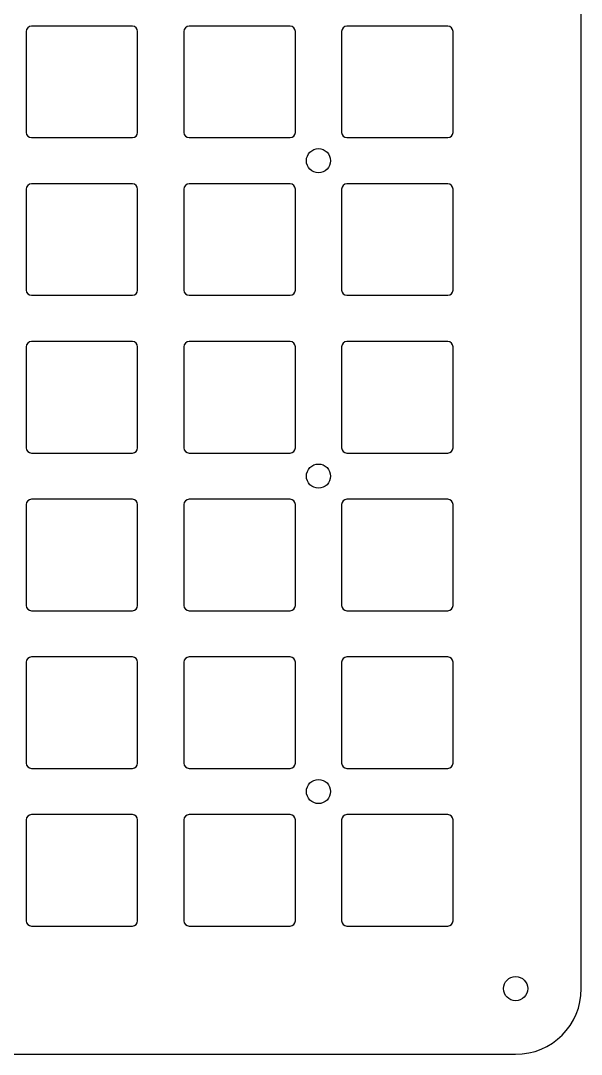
# Model space of a CAD drawing. Header units: millimetres. Extents: x -12 to 188, y -12 to 188.
# Drawn here: x 134.2 to 187.5, y -12.5 to 85.8 of the extents above; entities that cross this region are included whole.
import ezdxf

# ---------------------------------------------------------------- set-up
doc = ezdxf.new("R2010")
doc.units = ezdxf.units.MM
doc.layers.add('Body', color=7, linetype='CONTINUOUS')

msp = doc.modelspace()

# ---------------------------------------------------------------- linework, layer by layer
at = {"layer": 'Body'}
for p, q in [((187.5, -6.25), (187.5, 181.25)), ((187.5, -6.25, -3), (187.5, 181.25, -3)), ((187.5, -6.25), (187.5, 181.25)), ((187.5, -6.25, -3), (187.5, 181.25, -3)), ((134.7, 84.8), (134.7, 75.2)), ((134.7, 84.8, -3), (134.7, 75.2, -3)), ((134.7, 84.8), (134.7, 75.2)), ((134.7, 84.8, -3), (134.7, 75.2, -3)), ((134.7, 84.8), (134.7, 84.8, -3)), ((134.7, 84.8), (134.7, 84.8, -3)), ((144.8, 85.3), (135.2, 85.3)), ((144.8, 85.3, -3), (135.2, 85.3, -3)), ((135.2, 85.3), (135.2, 85.3, -3)), ((144.8, 85.3), (135.2, 85.3)), ((135.2, 85.3), (135.2, 85.3, -3)), ((144.8, 85.3, -3), (135.2, 85.3, -3)), ((144.8, 85.3), (144.8, 85.3, -3)), ((144.8, 85.3), (144.8, 85.3, -3)), ((145.3, 75.2), (145.3, 84.8)), ((145.3, 75.2, -3), (145.3, 84.8, -3)), ((145.3, 75.2), (145.3, 84.8)), ((145.3, 84.8), (145.3, 84.8, -3)), ((145.3, 75.2, -3), (145.3, 84.8, -3)), ((145.3, 84.8), (145.3, 84.8, -3)), ((149.7, 84.8), (149.7, 75.2)), ((149.7, 84.8, -3), (149.7, 75.2, -3)), ((149.7, 84.8), (149.7, 75.2)), ((149.7, 84.8, -3), (149.7, 75.2, -3)), ((149.7, 84.8), (149.7, 84.8, -3)), ((149.7, 84.8), (149.7, 84.8, -3)), ((159.8, 85.3), (150.2, 85.3)), ((159.8, 85.3, -3), (150.2, 85.3, -3)), ((150.2, 85.3), (150.2, 85.3, -3)), ((159.8, 85.3), (150.2, 85.3)), ((150.2, 85.3), (150.2, 85.3, -3)), ((159.8, 85.3, -3), (150.2, 85.3, -3)), ((159.8, 85.3), (159.8, 85.3, -3)), ((159.8, 85.3), (159.8, 85.3, -3)), ((160.3, 75.2), (160.3, 84.8)), ((160.3, 75.2, -3), (160.3, 84.8, -3)), ((160.3, 75.2), (160.3, 84.8)), ((160.3, 84.8), (160.3, 84.8, -3)), ((160.3, 75.2, -3), (160.3, 84.8, -3)), ((160.3, 84.8), (160.3, 84.8, -3)), ((164.7, 84.8), (164.7, 75.2)), ((164.7, 84.8, -3), (164.7, 75.2, -3)), ((164.7, 84.8), (164.7, 75.2)), ((164.7, 84.8, -3), (164.7, 75.2, -3)), ((164.7, 84.8), (164.7, 84.8, -3)), ((164.7, 84.8), (164.7, 84.8, -3)), ((174.8, 85.3), (165.2, 85.3)), ((174.8, 85.3, -3), (165.2, 85.3, -3)), ((165.2, 85.3), (165.2, 85.3, -3)), ((174.8, 85.3), (165.2, 85.3)), ((165.2, 85.3), (165.2, 85.3, -3)), ((174.8, 85.3, -3), (165.2, 85.3, -3)), ((174.8, 85.3), (174.8, 85.3, -3)), ((174.8, 85.3), (174.8, 85.3, -3)), ((175.3, 75.2), (175.3, 84.8)), ((175.3, 75.2, -3), (175.3, 84.8, -3)), ((175.3, 75.2), (175.3, 84.8)), ((175.3, 84.8), (175.3, 84.8, -3)), ((175.3, 75.2, -3), (175.3, 84.8, -3)), ((175.3, 84.8), (175.3, 84.8, -3)), ((134.7, 75.2), (134.7, 75.2, -3)), ((134.7, 75.2), (134.7, 75.2, -3)), ((145.3, 75.2), (145.3, 75.2, -3)), ((145.3, 75.2), (145.3, 75.2, -3)), ((149.7, 75.2), (149.7, 75.2, -3)), ((149.7, 75.2), (149.7, 75.2, -3)), ((160.3, 75.2), (160.3, 75.2, -3)), ((160.3, 75.2), (160.3, 75.2, -3)), ((164.7, 75.2), (164.7, 75.2, -3)), ((164.7, 75.2), (164.7, 75.2, -3)), ((175.3, 75.2), (175.3, 75.2, -3)), ((175.3, 75.2), (175.3, 75.2, -3)), ((135.2, 74.7), (144.8, 74.7)), ((135.2, 74.7, -3), (144.8, 74.7, -3)), ((135.2, 74.7), (144.8, 74.7)), ((135.2, 74.7, -3), (144.8, 74.7, -3)), ((135.2, 74.7), (135.2, 74.7, -3)), ((135.2, 74.7), (135.2, 74.7, -3)), ((144.8, 74.7), (144.8, 74.7, -3)), ((144.8, 74.7), (144.8, 74.7, -3)), ((150.2, 74.7), (159.8, 74.7)), ((150.2, 74.7, -3), (159.8, 74.7, -3)), ((150.2, 74.7), (159.8, 74.7)), ((150.2, 74.7, -3), (159.8, 74.7, -3)), ((150.2, 74.7), (150.2, 74.7, -3)), ((150.2, 74.7), (150.2, 74.7, -3)), ((159.8, 74.7), (159.8, 74.7, -3)), ((159.8, 74.7), (159.8, 74.7, -3)), ((165.2, 74.7), (174.8, 74.7)), ((165.2, 74.7, -3), (174.8, 74.7, -3)), ((165.2, 74.7), (174.8, 74.7)), ((165.2, 74.7, -3), (174.8, 74.7, -3)), ((165.2, 74.7), (165.2, 74.7, -3)), ((165.2, 74.7), (165.2, 74.7, -3)), ((174.8, 74.7), (174.8, 74.7, -3)), ((174.8, 74.7), (174.8, 74.7, -3)), ((163.65, 72.5), (163.65, 72.5, -3)), ((163.65, 72.5), (163.65, 72.5, -3)), ((144.8, 70.3), (135.2, 70.3)), ((144.8, 70.3, -3), (135.2, 70.3, -3)), ((135.2, 70.3), (135.2, 70.3, -3)), ((144.8, 70.3), (135.2, 70.3)), ((135.2, 70.3), (135.2, 70.3, -3)), ((144.8, 70.3, -3), (135.2, 70.3, -3)), ((144.8, 70.3), (144.8, 70.3, -3)), ((144.8, 70.3), (144.8, 70.3, -3)), ((159.8, 70.3), (150.2, 70.3)), ((159.8, 70.3, -3), (150.2, 70.3, -3)), ((150.2, 70.3), (150.2, 70.3, -3)), ((159.8, 70.3), (150.2, 70.3)), ((150.2, 70.3), (150.2, 70.3, -3)), ((159.8, 70.3, -3), (150.2, 70.3, -3)), ((159.8, 70.3), (159.8, 70.3, -3)), ((159.8, 70.3), (159.8, 70.3, -3)), ((174.8, 70.3), (165.2, 70.3)), ((174.8, 70.3, -3), (165.2, 70.3, -3)), ((165.2, 70.3), (165.2, 70.3, -3)), ((174.8, 70.3), (165.2, 70.3)), ((165.2, 70.3), (165.2, 70.3, -3)), ((174.8, 70.3, -3), (165.2, 70.3, -3)), ((174.8, 70.3), (174.8, 70.3, -3)), ((174.8, 70.3), (174.8, 70.3, -3)), ((134.7, 69.8), (134.7, 60.2)), ((134.7, 69.8, -3), (134.7, 60.2, -3)), ((134.7, 69.8), (134.7, 60.2)), ((134.7, 69.8, -3), (134.7, 60.2, -3)), ((134.7, 69.8), (134.7, 69.8, -3)), ((134.7, 69.8), (134.7, 69.8, -3)), ((145.3, 60.2), (145.3, 69.8)), ((145.3, 60.2, -3), (145.3, 69.8, -3)), ((145.3, 60.2), (145.3, 69.8)), ((145.3, 69.8), (145.3, 69.8, -3)), ((145.3, 60.2, -3), (145.3, 69.8, -3)), ((145.3, 69.8), (145.3, 69.8, -3)), ((149.7, 69.8), (149.7, 60.2)), ((149.7, 69.8, -3), (149.7, 60.2, -3)), ((149.7, 69.8), (149.7, 60.2)), ((149.7, 69.8, -3), (149.7, 60.2, -3)), ((149.7, 69.8), (149.7, 69.8, -3)), ((149.7, 69.8), (149.7, 69.8, -3)), ((160.3, 60.2), (160.3, 69.8)), ((160.3, 60.2, -3), (160.3, 69.8, -3)), ((160.3, 60.2), (160.3, 69.8)), ((160.3, 69.8), (160.3, 69.8, -3)), ((160.3, 60.2, -3), (160.3, 69.8, -3)), ((160.3, 69.8), (160.3, 69.8, -3)), ((164.7, 69.8), (164.7, 60.2)), ((164.7, 69.8, -3), (164.7, 60.2, -3)), ((164.7, 69.8), (164.7, 60.2)), ((164.7, 69.8, -3), (164.7, 60.2, -3)), ((164.7, 69.8), (164.7, 69.8, -3)), ((164.7, 69.8), (164.7, 69.8, -3)), ((175.3, 60.2), (175.3, 69.8)), ((175.3, 60.2, -3), (175.3, 69.8, -3)), ((175.3, 60.2), (175.3, 69.8)), ((175.3, 69.8), (175.3, 69.8, -3)), ((175.3, 60.2, -3), (175.3, 69.8, -3)), ((175.3, 69.8), (175.3, 69.8, -3)), ((134.7, 60.2), (134.7, 60.2, -3)), ((134.7, 60.2), (134.7, 60.2, -3)), ((145.3, 60.2), (145.3, 60.2, -3)), ((145.3, 60.2), (145.3, 60.2, -3)), ((149.7, 60.2), (149.7, 60.2, -3)), ((149.7, 60.2), (149.7, 60.2, -3)), ((160.3, 60.2), (160.3, 60.2, -3)), ((160.3, 60.2), (160.3, 60.2, -3)), ((164.7, 60.2), (164.7, 60.2, -3)), ((164.7, 60.2), (164.7, 60.2, -3)), ((175.3, 60.2), (175.3, 60.2, -3)), ((175.3, 60.2), (175.3, 60.2, -3)), ((135.2, 59.7), (144.8, 59.7)), ((135.2, 59.7, -3), (144.8, 59.7, -3)), ((135.2, 59.7), (144.8, 59.7)), ((135.2, 59.7, -3), (144.8, 59.7, -3)), ((135.2, 59.7), (135.2, 59.7, -3)), ((135.2, 59.7), (135.2, 59.7, -3)), ((144.8, 59.7), (144.8, 59.7, -3)), ((144.8, 59.7), (144.8, 59.7, -3)), ((150.2, 59.7), (159.8, 59.7)), ((150.2, 59.7, -3), (159.8, 59.7, -3)), ((150.2, 59.7), (159.8, 59.7)), ((150.2, 59.7, -3), (159.8, 59.7, -3)), ((150.2, 59.7), (150.2, 59.7, -3)), ((150.2, 59.7), (150.2, 59.7, -3)), ((159.8, 59.7), (159.8, 59.7, -3)), ((159.8, 59.7), (159.8, 59.7, -3)), ((165.2, 59.7), (174.8, 59.7)), ((165.2, 59.7, -3), (174.8, 59.7, -3)), ((165.2, 59.7), (174.8, 59.7)), ((165.2, 59.7, -3), (174.8, 59.7, -3)), ((165.2, 59.7), (165.2, 59.7, -3)), ((165.2, 59.7), (165.2, 59.7, -3)), ((174.8, 59.7), (174.8, 59.7, -3)), ((174.8, 59.7), (174.8, 59.7, -3)), ((144.8, 55.3), (135.2, 55.3)), ((144.8, 55.3, -3), (135.2, 55.3, -3)), ((135.2, 55.3), (135.2, 55.3, -3)), ((144.8, 55.3), (135.2, 55.3)), ((135.2, 55.3), (135.2, 55.3, -3)), ((144.8, 55.3, -3), (135.2, 55.3, -3)), ((144.8, 55.3), (144.8, 55.3, -3)), ((144.8, 55.3), (144.8, 55.3, -3)), ((159.8, 55.3), (150.2, 55.3)), ((159.8, 55.3, -3), (150.2, 55.3, -3)), ((150.2, 55.3), (150.2, 55.3, -3)), ((159.8, 55.3), (150.2, 55.3)), ((150.2, 55.3), (150.2, 55.3, -3)), ((159.8, 55.3, -3), (150.2, 55.3, -3)), ((159.8, 55.3), (159.8, 55.3, -3)), ((159.8, 55.3), (159.8, 55.3, -3)), ((174.8, 55.3), (165.2, 55.3)), ((174.8, 55.3, -3), (165.2, 55.3, -3)), ((165.2, 55.3), (165.2, 55.3, -3)), ((174.8, 55.3), (165.2, 55.3)), ((165.2, 55.3), (165.2, 55.3, -3)), ((174.8, 55.3, -3), (165.2, 55.3, -3)), ((174.8, 55.3), (174.8, 55.3, -3)), ((174.8, 55.3), (174.8, 55.3, -3)), ((134.7, 54.8), (134.7, 45.2)), ((134.7, 54.8, -3), (134.7, 45.2, -3)), ((134.7, 54.8), (134.7, 45.2)), ((134.7, 54.8, -3), (134.7, 45.2, -3)), ((134.7, 54.8), (134.7, 54.8, -3)), ((134.7, 54.8), (134.7, 54.8, -3)), ((145.3, 45.2), (145.3, 54.8)), ((145.3, 45.2, -3), (145.3, 54.8, -3)), ((145.3, 45.2), (145.3, 54.8)), ((145.3, 54.8), (145.3, 54.8, -3)), ((145.3, 45.2, -3), (145.3, 54.8, -3)), ((145.3, 54.8), (145.3, 54.8, -3)), ((149.7, 54.8), (149.7, 45.2)), ((149.7, 54.8, -3), (149.7, 45.2, -3)), ((149.7, 54.8), (149.7, 45.2)), ((149.7, 54.8, -3), (149.7, 45.2, -3)), ((149.7, 54.8), (149.7, 54.8, -3)), ((149.7, 54.8), (149.7, 54.8, -3)), ((160.3, 45.2), (160.3, 54.8)), ((160.3, 45.2, -3), (160.3, 54.8, -3)), ((160.3, 45.2), (160.3, 54.8)), ((160.3, 54.8), (160.3, 54.8, -3)), ((160.3, 45.2, -3), (160.3, 54.8, -3)), ((160.3, 54.8), (160.3, 54.8, -3)), ((164.7, 54.8), (164.7, 45.2)), ((164.7, 54.8, -3), (164.7, 45.2, -3)), ((164.7, 54.8), (164.7, 45.2)), ((164.7, 54.8, -3), (164.7, 45.2, -3)), ((164.7, 54.8), (164.7, 54.8, -3)), ((164.7, 54.8), (164.7, 54.8, -3)), ((175.3, 45.2), (175.3, 54.8)), ((175.3, 45.2, -3), (175.3, 54.8, -3)), ((175.3, 45.2), (175.3, 54.8)), ((175.3, 54.8), (175.3, 54.8, -3)), ((175.3, 45.2, -3), (175.3, 54.8, -3)), ((175.3, 54.8), (175.3, 54.8, -3)), ((134.7, 45.2), (134.7, 45.2, -3)), ((134.7, 45.2), (134.7, 45.2, -3)), ((135.2, 44.7), (144.8, 44.7)), ((135.2, 44.7, -3), (144.8, 44.7, -3)), ((135.2, 44.7), (144.8, 44.7)), ((135.2, 44.7, -3), (144.8, 44.7, -3)), ((135.2, 44.7), (135.2, 44.7, -3)), ((135.2, 44.7), (135.2, 44.7, -3)), ((144.8, 44.7), (144.8, 44.7, -3)), ((144.8, 44.7), (144.8, 44.7, -3)), ((145.3, 45.2), (145.3, 45.2, -3)), ((145.3, 45.2), (145.3, 45.2, -3)), ((149.7, 45.2), (149.7, 45.2, -3)), ((149.7, 45.2), (149.7, 45.2, -3)), ((150.2, 44.7), (159.8, 44.7)), ((150.2, 44.7, -3), (159.8, 44.7, -3)), ((150.2, 44.7), (159.8, 44.7)), ((150.2, 44.7, -3), (159.8, 44.7, -3)), ((150.2, 44.7), (150.2, 44.7, -3)), ((150.2, 44.7), (150.2, 44.7, -3)), ((159.8, 44.7), (159.8, 44.7, -3)), ((159.8, 44.7), (159.8, 44.7, -3)), ((160.3, 45.2), (160.3, 45.2, -3)), ((160.3, 45.2), (160.3, 45.2, -3)), ((164.7, 45.2), (164.7, 45.2, -3)), ((164.7, 45.2), (164.7, 45.2, -3)), ((165.2, 44.7), (174.8, 44.7)), ((165.2, 44.7, -3), (174.8, 44.7, -3)), ((165.2, 44.7), (174.8, 44.7)), ((165.2, 44.7, -3), (174.8, 44.7, -3)), ((165.2, 44.7), (165.2, 44.7, -3)), ((165.2, 44.7), (165.2, 44.7, -3)), ((174.8, 44.7), (174.8, 44.7, -3)), ((174.8, 44.7), (174.8, 44.7, -3)), ((175.3, 45.2), (175.3, 45.2, -3)), ((175.3, 45.2), (175.3, 45.2, -3)), ((163.65, 42.5), (163.65, 42.5, -3)), ((163.65, 42.5), (163.65, 42.5, -3)), ((134.7, 39.8), (134.7, 30.2)), ((134.7, 39.8, -3), (134.7, 30.2, -3)), ((134.7, 39.8), (134.7, 30.2)), ((134.7, 39.8, -3), (134.7, 30.2, -3)), ((134.7, 39.8), (134.7, 39.8, -3)), ((134.7, 39.8), (134.7, 39.8, -3)), ((144.8, 40.3), (135.2, 40.3)), ((144.8, 40.3, -3), (135.2, 40.3, -3)), ((135.2, 40.3), (135.2, 40.3, -3)), ((144.8, 40.3), (135.2, 40.3)), ((135.2, 40.3), (135.2, 40.3, -3)), ((144.8, 40.3, -3), (135.2, 40.3, -3)), ((144.8, 40.3), (144.8, 40.3, -3)), ((144.8, 40.3), (144.8, 40.3, -3)), ((145.3, 30.2), (145.3, 39.8)), ((145.3, 30.2, -3), (145.3, 39.8, -3)), ((145.3, 30.2), (145.3, 39.8)), ((145.3, 39.8), (145.3, 39.8, -3)), ((145.3, 30.2, -3), (145.3, 39.8, -3)), ((145.3, 39.8), (145.3, 39.8, -3)), ((149.7, 39.8), (149.7, 30.2)), ((149.7, 39.8, -3), (149.7, 30.2, -3)), ((149.7, 39.8), (149.7, 30.2)), ((149.7, 39.8, -3), (149.7, 30.2, -3)), ((149.7, 39.8), (149.7, 39.8, -3)), ((149.7, 39.8), (149.7, 39.8, -3)), ((159.8, 40.3), (150.2, 40.3)), ((159.8, 40.3, -3), (150.2, 40.3, -3)), ((150.2, 40.3), (150.2, 40.3, -3)), ((159.8, 40.3), (150.2, 40.3)), ((150.2, 40.3), (150.2, 40.3, -3)), ((159.8, 40.3, -3), (150.2, 40.3, -3)), ((159.8, 40.3), (159.8, 40.3, -3)), ((159.8, 40.3), (159.8, 40.3, -3)), ((160.3, 30.2), (160.3, 39.8)), ((160.3, 30.2, -3), (160.3, 39.8, -3)), ((160.3, 30.2), (160.3, 39.8)), ((160.3, 39.8), (160.3, 39.8, -3)), ((160.3, 30.2, -3), (160.3, 39.8, -3)), ((160.3, 39.8), (160.3, 39.8, -3)), ((164.7, 39.8), (164.7, 30.2)), ((164.7, 39.8, -3), (164.7, 30.2, -3)), ((164.7, 39.8), (164.7, 30.2)), ((164.7, 39.8, -3), (164.7, 30.2, -3)), ((164.7, 39.8), (164.7, 39.8, -3)), ((164.7, 39.8), (164.7, 39.8, -3)), ((174.8, 40.3), (165.2, 40.3)), ((174.8, 40.3, -3), (165.2, 40.3, -3)), ((165.2, 40.3), (165.2, 40.3, -3)), ((174.8, 40.3), (165.2, 40.3)), ((165.2, 40.3), (165.2, 40.3, -3)), ((174.8, 40.3, -3), (165.2, 40.3, -3)), ((174.8, 40.3), (174.8, 40.3, -3)), ((174.8, 40.3), (174.8, 40.3, -3)), ((175.3, 30.2), (175.3, 39.8)), ((175.3, 30.2, -3), (175.3, 39.8, -3)), ((175.3, 30.2), (175.3, 39.8)), ((175.3, 39.8), (175.3, 39.8, -3)), ((175.3, 30.2, -3), (175.3, 39.8, -3)), ((175.3, 39.8), (175.3, 39.8, -3)), ((134.7, 30.2), (134.7, 30.2, -3)), ((134.7, 30.2), (134.7, 30.2, -3)), ((135.2, 29.7), (144.8, 29.7)), ((135.2, 29.7, -3), (144.8, 29.7, -3)), ((135.2, 29.7), (144.8, 29.7)), ((135.2, 29.7, -3), (144.8, 29.7, -3)), ((135.2, 29.7), (135.2, 29.7, -3)), ((135.2, 29.7), (135.2, 29.7, -3)), ((144.8, 29.7), (144.8, 29.7, -3)), ((144.8, 29.7), (144.8, 29.7, -3)), ((145.3, 30.2), (145.3, 30.2, -3)), ((145.3, 30.2), (145.3, 30.2, -3)), ((149.7, 30.2), (149.7, 30.2, -3)), ((149.7, 30.2), (149.7, 30.2, -3)), ((150.2, 29.7), (159.8, 29.7)), ((150.2, 29.7, -3), (159.8, 29.7, -3)), ((150.2, 29.7), (159.8, 29.7)), ((150.2, 29.7, -3), (159.8, 29.7, -3)), ((150.2, 29.7), (150.2, 29.7, -3)), ((150.2, 29.7), (150.2, 29.7, -3)), ((159.8, 29.7), (159.8, 29.7, -3)), ((159.8, 29.7), (159.8, 29.7, -3)), ((160.3, 30.2), (160.3, 30.2, -3)), ((160.3, 30.2), (160.3, 30.2, -3)), ((164.7, 30.2), (164.7, 30.2, -3)), ((164.7, 30.2), (164.7, 30.2, -3)), ((165.2, 29.7), (174.8, 29.7)), ((165.2, 29.7, -3), (174.8, 29.7, -3)), ((165.2, 29.7), (174.8, 29.7)), ((165.2, 29.7, -3), (174.8, 29.7, -3)), ((165.2, 29.7), (165.2, 29.7, -3)), ((165.2, 29.7), (165.2, 29.7, -3)), ((174.8, 29.7), (174.8, 29.7, -3)), ((174.8, 29.7), (174.8, 29.7, -3)), ((175.3, 30.2), (175.3, 30.2, -3)), ((175.3, 30.2), (175.3, 30.2, -3)), ((134.7, 24.8), (134.7, 15.2)), ((134.7, 24.8, -3), (134.7, 15.2, -3)), ((134.7, 24.8), (134.7, 15.2)), ((134.7, 24.8, -3), (134.7, 15.2, -3)), ((134.7, 24.8), (134.7, 24.8, -3)), ((134.7, 24.8), (134.7, 24.8, -3)), ((144.8, 25.3), (135.2, 25.3)), ((144.8, 25.3, -3), (135.2, 25.3, -3)), ((135.2, 25.3), (135.2, 25.3, -3)), ((144.8, 25.3), (135.2, 25.3)), ((135.2, 25.3), (135.2, 25.3, -3)), ((144.8, 25.3, -3), (135.2, 25.3, -3)), ((144.8, 25.3), (144.8, 25.3, -3)), ((144.8, 25.3), (144.8, 25.3, -3)), ((145.3, 15.2), (145.3, 24.8)), ((145.3, 15.2, -3), (145.3, 24.8, -3)), ((145.3, 15.2), (145.3, 24.8)), ((145.3, 24.8), (145.3, 24.8, -3)), ((145.3, 15.2, -3), (145.3, 24.8, -3)), ((145.3, 24.8), (145.3, 24.8, -3)), ((149.7, 24.8), (149.7, 15.2)), ((149.7, 24.8, -3), (149.7, 15.2, -3)), ((149.7, 24.8), (149.7, 15.2)), ((149.7, 24.8, -3), (149.7, 15.2, -3)), ((149.7, 24.8), (149.7, 24.8, -3)), ((149.7, 24.8), (149.7, 24.8, -3)), ((159.8, 25.3), (150.2, 25.3)), ((159.8, 25.3, -3), (150.2, 25.3, -3)), ((150.2, 25.3), (150.2, 25.3, -3)), ((159.8, 25.3), (150.2, 25.3)), ((150.2, 25.3), (150.2, 25.3, -3)), ((159.8, 25.3, -3), (150.2, 25.3, -3)), ((159.8, 25.3), (159.8, 25.3, -3)), ((159.8, 25.3), (159.8, 25.3, -3)), ((160.3, 15.2), (160.3, 24.8)), ((160.3, 15.2, -3), (160.3, 24.8, -3)), ((160.3, 15.2), (160.3, 24.8)), ((160.3, 24.8), (160.3, 24.8, -3)), ((160.3, 15.2, -3), (160.3, 24.8, -3)), ((160.3, 24.8), (160.3, 24.8, -3)), ((164.7, 24.8), (164.7, 15.2)), ((164.7, 24.8, -3), (164.7, 15.2, -3)), ((164.7, 24.8), (164.7, 15.2)), ((164.7, 24.8, -3), (164.7, 15.2, -3)), ((164.7, 24.8), (164.7, 24.8, -3)), ((164.7, 24.8), (164.7, 24.8, -3)), ((174.8, 25.3), (165.2, 25.3)), ((174.8, 25.3, -3), (165.2, 25.3, -3)), ((165.2, 25.3), (165.2, 25.3, -3)), ((174.8, 25.3), (165.2, 25.3)), ((165.2, 25.3), (165.2, 25.3, -3)), ((174.8, 25.3, -3), (165.2, 25.3, -3)), ((174.8, 25.3), (174.8, 25.3, -3)), ((174.8, 25.3), (174.8, 25.3, -3)), ((175.3, 15.2), (175.3, 24.8)), ((175.3, 15.2, -3), (175.3, 24.8, -3)), ((175.3, 15.2), (175.3, 24.8)), ((175.3, 24.8), (175.3, 24.8, -3)), ((175.3, 15.2, -3), (175.3, 24.8, -3)), ((175.3, 24.8), (175.3, 24.8, -3)), ((134.7, 15.2), (134.7, 15.2, -3)), ((134.7, 15.2), (134.7, 15.2, -3)), ((145.3, 15.2), (145.3, 15.2, -3)), ((145.3, 15.2), (145.3, 15.2, -3)), ((149.7, 15.2), (149.7, 15.2, -3)), ((149.7, 15.2), (149.7, 15.2, -3)), ((160.3, 15.2), (160.3, 15.2, -3)), ((160.3, 15.2), (160.3, 15.2, -3)), ((164.7, 15.2), (164.7, 15.2, -3)), ((164.7, 15.2), (164.7, 15.2, -3)), ((175.3, 15.2), (175.3, 15.2, -3)), ((175.3, 15.2), (175.3, 15.2, -3)), ((135.2, 14.7), (144.8, 14.7)), ((135.2, 14.7, -3), (144.8, 14.7, -3)), ((135.2, 14.7), (144.8, 14.7)), ((135.2, 14.7, -3), (144.8, 14.7, -3)), ((135.2, 14.7), (135.2, 14.7, -3)), ((135.2, 14.7), (135.2, 14.7, -3)), ((144.8, 14.7), (144.8, 14.7, -3)), ((144.8, 14.7), (144.8, 14.7, -3)), ((150.2, 14.7), (159.8, 14.7)), ((150.2, 14.7, -3), (159.8, 14.7, -3)), ((150.2, 14.7), (159.8, 14.7)), ((150.2, 14.7, -3), (159.8, 14.7, -3)), ((150.2, 14.7), (150.2, 14.7, -3)), ((150.2, 14.7), (150.2, 14.7, -3)), ((159.8, 14.7), (159.8, 14.7, -3)), ((159.8, 14.7), (159.8, 14.7, -3)), ((165.2, 14.7), (174.8, 14.7)), ((165.2, 14.7, -3), (174.8, 14.7, -3)), ((165.2, 14.7), (174.8, 14.7)), ((165.2, 14.7, -3), (174.8, 14.7, -3)), ((165.2, 14.7), (165.2, 14.7, -3)), ((165.2, 14.7), (165.2, 14.7, -3)), ((174.8, 14.7), (174.8, 14.7, -3)), ((174.8, 14.7), (174.8, 14.7, -3)), ((163.65, 12.5), (163.65, 12.5, -3)), ((163.65, 12.5), (163.65, 12.5, -3)), ((144.8, 10.3), (135.2, 10.3)), ((144.8, 10.3, -3), (135.2, 10.3, -3)), ((135.2, 10.3), (135.2, 10.3, -3)), ((144.8, 10.3), (135.2, 10.3)), ((135.2, 10.3), (135.2, 10.3, -3)), ((144.8, 10.3, -3), (135.2, 10.3, -3)), ((144.8, 10.3), (144.8, 10.3, -3)), ((144.8, 10.3), (144.8, 10.3, -3)), ((159.8, 10.3), (150.2, 10.3)), ((159.8, 10.3, -3), (150.2, 10.3, -3)), ((150.2, 10.3), (150.2, 10.3, -3)), ((159.8, 10.3), (150.2, 10.3)), ((150.2, 10.3), (150.2, 10.3, -3)), ((159.8, 10.3, -3), (150.2, 10.3, -3)), ((159.8, 10.3), (159.8, 10.3, -3)), ((159.8, 10.3), (159.8, 10.3, -3)), ((174.8, 10.3), (165.2, 10.3)), ((174.8, 10.3, -3), (165.2, 10.3, -3)), ((165.2, 10.3), (165.2, 10.3, -3)), ((174.8, 10.3), (165.2, 10.3)), ((165.2, 10.3), (165.2, 10.3, -3)), ((174.8, 10.3, -3), (165.2, 10.3, -3)), ((174.8, 10.3), (174.8, 10.3, -3)), ((174.8, 10.3), (174.8, 10.3, -3)), ((134.7, 9.8), (134.7, 0.2)), ((134.7, 9.8, -3), (134.7, 0.2, -3)), ((134.7, 9.8), (134.7, 0.2)), ((134.7, 9.8, -3), (134.7, 0.2, -3)), ((134.7, 9.8), (134.7, 9.8, -3)), ((134.7, 9.8), (134.7, 9.8, -3)), ((145.3, 0.2), (145.3, 9.8)), ((145.3, 0.2, -3), (145.3, 9.8, -3)), ((145.3, 0.2), (145.3, 9.8)), ((145.3, 9.8), (145.3, 9.8, -3)), ((145.3, 0.2, -3), (145.3, 9.8, -3)), ((145.3, 9.8), (145.3, 9.8, -3)), ((149.7, 9.8), (149.7, 0.2)), ((149.7, 9.8, -3), (149.7, 0.2, -3)), ((149.7, 9.8), (149.7, 0.2)), ((149.7, 9.8, -3), (149.7, 0.2, -3)), ((149.7, 9.8), (149.7, 9.8, -3)), ((149.7, 9.8), (149.7, 9.8, -3)), ((160.3, 0.2), (160.3, 9.8)), ((160.3, 0.2, -3), (160.3, 9.8, -3)), ((160.3, 0.2), (160.3, 9.8)), ((160.3, 9.8), (160.3, 9.8, -3)), ((160.3, 0.2, -3), (160.3, 9.8, -3)), ((160.3, 9.8), (160.3, 9.8, -3)), ((164.7, 9.8), (164.7, 0.2)), ((164.7, 9.8, -3), (164.7, 0.2, -3)), ((164.7, 9.8), (164.7, 0.2)), ((164.7, 9.8, -3), (164.7, 0.2, -3)), ((164.7, 9.8), (164.7, 9.8, -3)), ((164.7, 9.8), (164.7, 9.8, -3)), ((175.3, 0.2), (175.3, 9.8)), ((175.3, 0.2, -3), (175.3, 9.8, -3)), ((175.3, 0.2), (175.3, 9.8)), ((175.3, 9.8), (175.3, 9.8, -3)), ((175.3, 0.2, -3), (175.3, 9.8, -3)), ((175.3, 9.8), (175.3, 9.8, -3)), ((134.7, 0.2), (134.7, 0.2, -3)), ((134.7, 0.2), (134.7, 0.2, -3)), ((145.3, 0.2), (145.3, 0.2, -3)), ((145.3, 0.2), (145.3, 0.2, -3)), ((149.7, 0.2), (149.7, 0.2, -3)), ((149.7, 0.2), (149.7, 0.2, -3)), ((160.3, 0.2), (160.3, 0.2, -3)), ((160.3, 0.2), (160.3, 0.2, -3)), ((164.7, 0.2), (164.7, 0.2, -3)), ((164.7, 0.2), (164.7, 0.2, -3)), ((175.3, 0.2), (175.3, 0.2, -3)), ((175.3, 0.2), (175.3, 0.2, -3)), ((135.2, -0.3), (144.8, -0.3)), ((135.2, -0.3, -3), (144.8, -0.3, -3)), ((135.2, -0.3), (144.8, -0.3)), ((135.2, -0.3, -3), (144.8, -0.3, -3)), ((135.2, -0.3), (135.2, -0.3, -3)), ((135.2, -0.3), (135.2, -0.3, -3)), ((144.8, -0.3), (144.8, -0.3, -3)), ((144.8, -0.3), (144.8, -0.3, -3)), ((150.2, -0.3), (159.8, -0.3)), ((150.2, -0.3, -3), (159.8, -0.3, -3)), ((150.2, -0.3), (159.8, -0.3)), ((150.2, -0.3, -3), (159.8, -0.3, -3)), ((150.2, -0.3), (150.2, -0.3, -3)), ((150.2, -0.3), (150.2, -0.3, -3)), ((159.8, -0.3), (159.8, -0.3, -3)), ((159.8, -0.3), (159.8, -0.3, -3)), ((165.2, -0.3), (174.8, -0.3)), ((165.2, -0.3, -3), (174.8, -0.3, -3)), ((165.2, -0.3), (174.8, -0.3)), ((165.2, -0.3, -3), (174.8, -0.3, -3)), ((165.2, -0.3), (165.2, -0.3, -3)), ((165.2, -0.3), (165.2, -0.3, -3)), ((174.8, -0.3), (174.8, -0.3, -3)), ((174.8, -0.3), (174.8, -0.3, -3)), ((181.25, -5.1), (181.25, -5.1, -3)), ((181.25, -5.1), (181.25, -5.1, -3)), ((187.5, -6.25), (187.5, -6.25, -3)), ((187.5, -6.25), (187.5, -6.25, -3)), ((-6.25, -12.5), (181.25, -12.5)), ((-6.25, -12.5, -3), (181.25, -12.5, -3)), ((-6.25, -12.5), (181.25, -12.5)), ((-6.25, -12.5, -3), (181.25, -12.5, -3)), ((181.25, -12.5), (181.25, -12.5, -3)), ((181.25, -12.5), (181.25, -12.5, -3))]:
    msp.add_line(p, q, dxfattribs=at)
for centre in [(162.5, 72.5), (162.5, 72.5), (162.5, 72.5), (162.5, 72.5), (162.5, 42.5), (162.5, 42.5), (162.5, 42.5), (162.5, 42.5), (162.5, 12.5), (162.5, 12.5), (162.5, 12.5), (162.5, 12.5), (181.25, -6.25), (181.25, -6.25), (181.25, -6.25), (181.25, -6.25)]:
    msp.add_circle(centre, 1.15, dxfattribs=at)
for centre, radius, start, end in [((135.2, 84.8), 0.5, 90, 180), ((135.2, 84.8, -3), 0.5, 90, 180), ((135.2, 84.8), 0.5, 90, 180), ((135.2, 84.8, -3), 0.5, 90, 180), ((144.8, 84.8), 0.5, 0, 90), ((144.8, 84.8, -3), 0.5, 0, 90), ((144.8, 84.8), 0.5, 0, 90), ((144.8, 84.8, -3), 0.5, 0, 90), ((150.2, 84.8), 0.5, 90, 180), ((150.2, 84.8, -3), 0.5, 90, 180), ((150.2, 84.8), 0.5, 90, 180), ((150.2, 84.8, -3), 0.5, 90, 180), ((159.8, 84.8), 0.5, 0, 90), ((159.8, 84.8, -3), 0.5, 0, 90), ((159.8, 84.8), 0.5, 0, 90), ((159.8, 84.8, -3), 0.5, 0, 90), ((165.2, 84.8), 0.5, 90, 180), ((165.2, 84.8, -3), 0.5, 90, 180), ((165.2, 84.8), 0.5, 90, 180), ((165.2, 84.8, -3), 0.5, 90, 180), ((174.8, 84.8), 0.5, 0, 90), ((174.8, 84.8, -3), 0.5, 0, 90), ((174.8, 84.8), 0.5, 0, 90), ((174.8, 84.8, -3), 0.5, 0, 90), ((135.2, 75.2), 0.5, 180, -90), ((135.2, 75.2, -3), 0.5, 180, -90), ((135.2, 75.2), 0.5, 180, -90), ((135.2, 75.2, -3), 0.5, 180, -90), ((144.8, 75.2), 0.5, -90, 0), ((144.8, 75.2, -3), 0.5, -90, 0), ((144.8, 75.2), 0.5, -90, 0), ((144.8, 75.2, -3), 0.5, -90, 0), ((150.2, 75.2), 0.5, 180, -90), ((150.2, 75.2, -3), 0.5, 180, -90), ((150.2, 75.2), 0.5, 180, -90), ((150.2, 75.2, -3), 0.5, 180, -90), ((159.8, 75.2), 0.5, -90, 0), ((159.8, 75.2, -3), 0.5, -90, 0), ((159.8, 75.2), 0.5, -90, 0), ((159.8, 75.2, -3), 0.5, -90, 0), ((165.2, 75.2), 0.5, 180, -90), ((165.2, 75.2, -3), 0.5, 180, -90), ((165.2, 75.2), 0.5, 180, -90), ((165.2, 75.2, -3), 0.5, 180, -90), ((174.8, 75.2), 0.5, -90, 0), ((174.8, 75.2, -3), 0.5, -90, 0), ((174.8, 75.2), 0.5, -90, 0), ((174.8, 75.2, -3), 0.5, -90, 0), ((135.2, 69.8), 0.5, 90, 180), ((135.2, 69.8, -3), 0.5, 90, 180), ((135.2, 69.8), 0.5, 90, 180), ((135.2, 69.8, -3), 0.5, 90, 180), ((144.8, 69.8), 0.5, 0, 90), ((144.8, 69.8, -3), 0.5, 0, 90), ((144.8, 69.8), 0.5, 0, 90), ((144.8, 69.8, -3), 0.5, 0, 90), ((150.2, 69.8), 0.5, 90, 180), ((150.2, 69.8, -3), 0.5, 90, 180), ((150.2, 69.8), 0.5, 90, 180), ((150.2, 69.8, -3), 0.5, 90, 180), ((159.8, 69.8), 0.5, 0, 90), ((159.8, 69.8, -3), 0.5, 0, 90), ((159.8, 69.8), 0.5, 0, 90), ((159.8, 69.8, -3), 0.5, 0, 90), ((165.2, 69.8), 0.5, 90, 180), ((165.2, 69.8, -3), 0.5, 90, 180), ((165.2, 69.8), 0.5, 90, 180), ((165.2, 69.8, -3), 0.5, 90, 180), ((174.8, 69.8), 0.5, 0, 90), ((174.8, 69.8, -3), 0.5, 0, 90), ((174.8, 69.8), 0.5, 0, 90), ((174.8, 69.8, -3), 0.5, 0, 90), ((135.2, 60.2), 0.5, 180, -90), ((135.2, 60.2, -3), 0.5, 180, -90), ((135.2, 60.2), 0.5, 180, -90), ((135.2, 60.2, -3), 0.5, 180, -90), ((144.8, 60.2), 0.5, -90, 0), ((144.8, 60.2, -3), 0.5, -90, 0), ((144.8, 60.2), 0.5, -90, 0), ((144.8, 60.2, -3), 0.5, -90, 0), ((150.2, 60.2), 0.5, 180, -90), ((150.2, 60.2, -3), 0.5, 180, -90), ((150.2, 60.2), 0.5, 180, -90), ((150.2, 60.2, -3), 0.5, 180, -90), ((159.8, 60.2), 0.5, -90, 0), ((159.8, 60.2, -3), 0.5, -90, 0), ((159.8, 60.2), 0.5, -90, 0), ((159.8, 60.2, -3), 0.5, -90, 0), ((165.2, 60.2), 0.5, 180, -90), ((165.2, 60.2, -3), 0.5, 180, -90), ((165.2, 60.2), 0.5, 180, -90), ((165.2, 60.2, -3), 0.5, 180, -90), ((174.8, 60.2), 0.5, -90, 0), ((174.8, 60.2, -3), 0.5, -90, 0), ((174.8, 60.2), 0.5, -90, 0), ((174.8, 60.2, -3), 0.5, -90, 0), ((135.2, 54.8), 0.5, 90, 180), ((135.2, 54.8, -3), 0.5, 90, 180), ((135.2, 54.8), 0.5, 90, 180), ((135.2, 54.8, -3), 0.5, 90, 180), ((144.8, 54.8), 0.5, 0, 90), ((144.8, 54.8, -3), 0.5, 0, 90), ((144.8, 54.8), 0.5, 0, 90), ((144.8, 54.8, -3), 0.5, 0, 90), ((150.2, 54.8), 0.5, 90, 180), ((150.2, 54.8, -3), 0.5, 90, 180), ((150.2, 54.8), 0.5, 90, 180), ((150.2, 54.8, -3), 0.5, 90, 180), ((159.8, 54.8), 0.5, 0, 90), ((159.8, 54.8, -3), 0.5, 0, 90), ((159.8, 54.8), 0.5, 0, 90), ((159.8, 54.8, -3), 0.5, 0, 90), ((165.2, 54.8), 0.5, 90, 180), ((165.2, 54.8, -3), 0.5, 90, 180), ((165.2, 54.8), 0.5, 90, 180), ((165.2, 54.8, -3), 0.5, 90, 180), ((174.8, 54.8), 0.5, 0, 90), ((174.8, 54.8, -3), 0.5, 0, 90), ((174.8, 54.8), 0.5, 0, 90), ((174.8, 54.8, -3), 0.5, 0, 90), ((135.2, 45.2), 0.5, 180, -90), ((135.2, 45.2, -3), 0.5, 180, -90), ((135.2, 45.2), 0.5, 180, -90), ((135.2, 45.2, -3), 0.5, 180, -90), ((144.8, 45.2), 0.5, -90, 0), ((144.8, 45.2, -3), 0.5, -90, 0), ((144.8, 45.2), 0.5, -90, 0), ((144.8, 45.2, -3), 0.5, -90, 0), ((150.2, 45.2), 0.5, 180, -90), ((150.2, 45.2, -3), 0.5, 180, -90), ((150.2, 45.2), 0.5, 180, -90), ((150.2, 45.2, -3), 0.5, 180, -90), ((159.8, 45.2), 0.5, -90, 0), ((159.8, 45.2, -3), 0.5, -90, 0), ((159.8, 45.2), 0.5, -90, 0), ((159.8, 45.2, -3), 0.5, -90, 0), ((165.2, 45.2), 0.5, 180, -90), ((165.2, 45.2, -3), 0.5, 180, -90), ((165.2, 45.2), 0.5, 180, -90), ((165.2, 45.2, -3), 0.5, 180, -90), ((174.8, 45.2), 0.5, -90, 0), ((174.8, 45.2, -3), 0.5, -90, 0), ((174.8, 45.2), 0.5, -90, 0), ((174.8, 45.2, -3), 0.5, -90, 0), ((135.2, 39.8), 0.5, 90, 180), ((135.2, 39.8, -3), 0.5, 90, 180), ((135.2, 39.8), 0.5, 90, 180), ((135.2, 39.8, -3), 0.5, 90, 180), ((144.8, 39.8), 0.5, 0, 90), ((144.8, 39.8, -3), 0.5, 0, 90), ((144.8, 39.8), 0.5, 0, 90), ((144.8, 39.8, -3), 0.5, 0, 90), ((150.2, 39.8), 0.5, 90, 180), ((150.2, 39.8, -3), 0.5, 90, 180), ((150.2, 39.8), 0.5, 90, 180), ((150.2, 39.8, -3), 0.5, 90, 180), ((159.8, 39.8), 0.5, 0, 90), ((159.8, 39.8, -3), 0.5, 0, 90), ((159.8, 39.8), 0.5, 0, 90), ((159.8, 39.8, -3), 0.5, 0, 90), ((165.2, 39.8), 0.5, 90, 180), ((165.2, 39.8, -3), 0.5, 90, 180), ((165.2, 39.8), 0.5, 90, 180), ((165.2, 39.8, -3), 0.5, 90, 180), ((174.8, 39.8), 0.5, 0, 90), ((174.8, 39.8, -3), 0.5, 0, 90), ((174.8, 39.8), 0.5, 0, 90), ((174.8, 39.8, -3), 0.5, 0, 90), ((135.2, 30.2), 0.5, 180, -90), ((135.2, 30.2, -3), 0.5, 180, -90), ((135.2, 30.2), 0.5, 180, -90), ((135.2, 30.2, -3), 0.5, 180, -90), ((144.8, 30.2), 0.5, -90, 0), ((144.8, 30.2, -3), 0.5, -90, 0), ((144.8, 30.2), 0.5, -90, 0), ((144.8, 30.2, -3), 0.5, -90, 0), ((150.2, 30.2), 0.5, 180, -90), ((150.2, 30.2, -3), 0.5, 180, -90), ((150.2, 30.2), 0.5, 180, -90), ((150.2, 30.2, -3), 0.5, 180, -90), ((159.8, 30.2), 0.5, -90, 0), ((159.8, 30.2, -3), 0.5, -90, 0), ((159.8, 30.2), 0.5, -90, 0), ((159.8, 30.2, -3), 0.5, -90, 0), ((165.2, 30.2), 0.5, 180, -90), ((165.2, 30.2, -3), 0.5, 180, -90), ((165.2, 30.2), 0.5, 180, -90), ((165.2, 30.2, -3), 0.5, 180, -90), ((174.8, 30.2), 0.5, -90, 0), ((174.8, 30.2, -3), 0.5, -90, 0), ((174.8, 30.2), 0.5, -90, 0), ((174.8, 30.2, -3), 0.5, -90, 0), ((135.2, 24.8), 0.5, 90, 180), ((135.2, 24.8, -3), 0.5, 90, 180), ((135.2, 24.8), 0.5, 90, 180), ((135.2, 24.8, -3), 0.5, 90, 180), ((144.8, 24.8), 0.5, 0, 90), ((144.8, 24.8, -3), 0.5, 0, 90), ((144.8, 24.8), 0.5, 0, 90), ((144.8, 24.8, -3), 0.5, 0, 90), ((150.2, 24.8), 0.5, 90, 180), ((150.2, 24.8, -3), 0.5, 90, 180), ((150.2, 24.8), 0.5, 90, 180), ((150.2, 24.8, -3), 0.5, 90, 180), ((159.8, 24.8), 0.5, 0, 90), ((159.8, 24.8, -3), 0.5, 0, 90), ((159.8, 24.8), 0.5, 0, 90), ((159.8, 24.8, -3), 0.5, 0, 90), ((165.2, 24.8), 0.5, 90, 180), ((165.2, 24.8, -3), 0.5, 90, 180), ((165.2, 24.8), 0.5, 90, 180), ((165.2, 24.8, -3), 0.5, 90, 180), ((174.8, 24.8), 0.5, 0, 90), ((174.8, 24.8, -3), 0.5, 0, 90), ((174.8, 24.8), 0.5, 0, 90), ((174.8, 24.8, -3), 0.5, 0, 90), ((135.2, 15.2), 0.5, 180, -90), ((135.2, 15.2, -3), 0.5, 180, -90), ((135.2, 15.2), 0.5, 180, -90), ((135.2, 15.2, -3), 0.5, 180, -90), ((144.8, 15.2), 0.5, -90, 0), ((144.8, 15.2, -3), 0.5, -90, 0), ((144.8, 15.2), 0.5, -90, 0), ((144.8, 15.2, -3), 0.5, -90, 0), ((150.2, 15.2), 0.5, 180, -90), ((150.2, 15.2, -3), 0.5, 180, -90), ((150.2, 15.2), 0.5, 180, -90), ((150.2, 15.2, -3), 0.5, 180, -90), ((159.8, 15.2), 0.5, -90, 0), ((159.8, 15.2, -3), 0.5, -90, 0), ((159.8, 15.2), 0.5, -90, 0), ((159.8, 15.2, -3), 0.5, -90, 0), ((165.2, 15.2), 0.5, 180, -90), ((165.2, 15.2, -3), 0.5, 180, -90), ((165.2, 15.2), 0.5, 180, -90), ((165.2, 15.2, -3), 0.5, 180, -90), ((174.8, 15.2), 0.5, -90, 0), ((174.8, 15.2, -3), 0.5, -90, 0), ((174.8, 15.2), 0.5, -90, 0), ((174.8, 15.2, -3), 0.5, -90, 0), ((135.2, 9.8), 0.5, 90, 180), ((135.2, 9.8, -3), 0.5, 90, 180), ((135.2, 9.8), 0.5, 90, 180), ((135.2, 9.8, -3), 0.5, 90, 180), ((144.8, 9.8), 0.5, 0, 90), ((144.8, 9.8, -3), 0.5, 0, 90), ((144.8, 9.8), 0.5, 0, 90), ((144.8, 9.8, -3), 0.5, 0, 90), ((150.2, 9.8), 0.5, 90, 180), ((150.2, 9.8, -3), 0.5, 90, 180), ((150.2, 9.8), 0.5, 90, 180), ((150.2, 9.8, -3), 0.5, 90, 180), ((159.8, 9.8), 0.5, 0, 90), ((159.8, 9.8, -3), 0.5, 0, 90), ((159.8, 9.8), 0.5, 0, 90), ((159.8, 9.8, -3), 0.5, 0, 90), ((165.2, 9.8), 0.5, 90, 180), ((165.2, 9.8, -3), 0.5, 90, 180), ((165.2, 9.8), 0.5, 90, 180), ((165.2, 9.8, -3), 0.5, 90, 180), ((174.8, 9.8), 0.5, 0, 90), ((174.8, 9.8, -3), 0.5, 0, 90), ((174.8, 9.8), 0.5, 0, 90), ((174.8, 9.8, -3), 0.5, 0, 90), ((135.2, 0.2), 0.5, 180, -90), ((135.2, 0.2, -3), 0.5, 180, -90), ((135.2, 0.2), 0.5, 180, -90), ((135.2, 0.2, -3), 0.5, 180, -90), ((144.8, 0.2), 0.5, -90, 0), ((144.8, 0.2, -3), 0.5, -90, 0), ((144.8, 0.2), 0.5, -90, 0), ((144.8, 0.2, -3), 0.5, -90, 0), ((150.2, 0.2), 0.5, 180, -90), ((150.2, 0.2, -3), 0.5, 180, -90), ((150.2, 0.2), 0.5, 180, -90), ((150.2, 0.2, -3), 0.5, 180, -90), ((159.8, 0.2), 0.5, -90, 0), ((159.8, 0.2, -3), 0.5, -90, 0), ((159.8, 0.2), 0.5, -90, 0), ((159.8, 0.2, -3), 0.5, -90, 0), ((165.2, 0.2), 0.5, 180, -90), ((165.2, 0.2, -3), 0.5, 180, -90), ((165.2, 0.2), 0.5, 180, -90), ((165.2, 0.2, -3), 0.5, 180, -90), ((174.8, 0.2), 0.5, -90, 0), ((174.8, 0.2, -3), 0.5, -90, 0), ((174.8, 0.2), 0.5, -90, 0), ((174.8, 0.2, -3), 0.5, -90, 0), ((181.25, -6.25), 6.25, -90, 0), ((181.25, -6.25), 6.25, -90, 0), ((181.25, -6.25, -3), 6.25, -90, 0), ((181.25, -6.25, -3), 6.25, -90, 0)]:
    msp.add_arc(centre, radius, start, end, dxfattribs=at)

doc.saveas('drawing.dxf')
